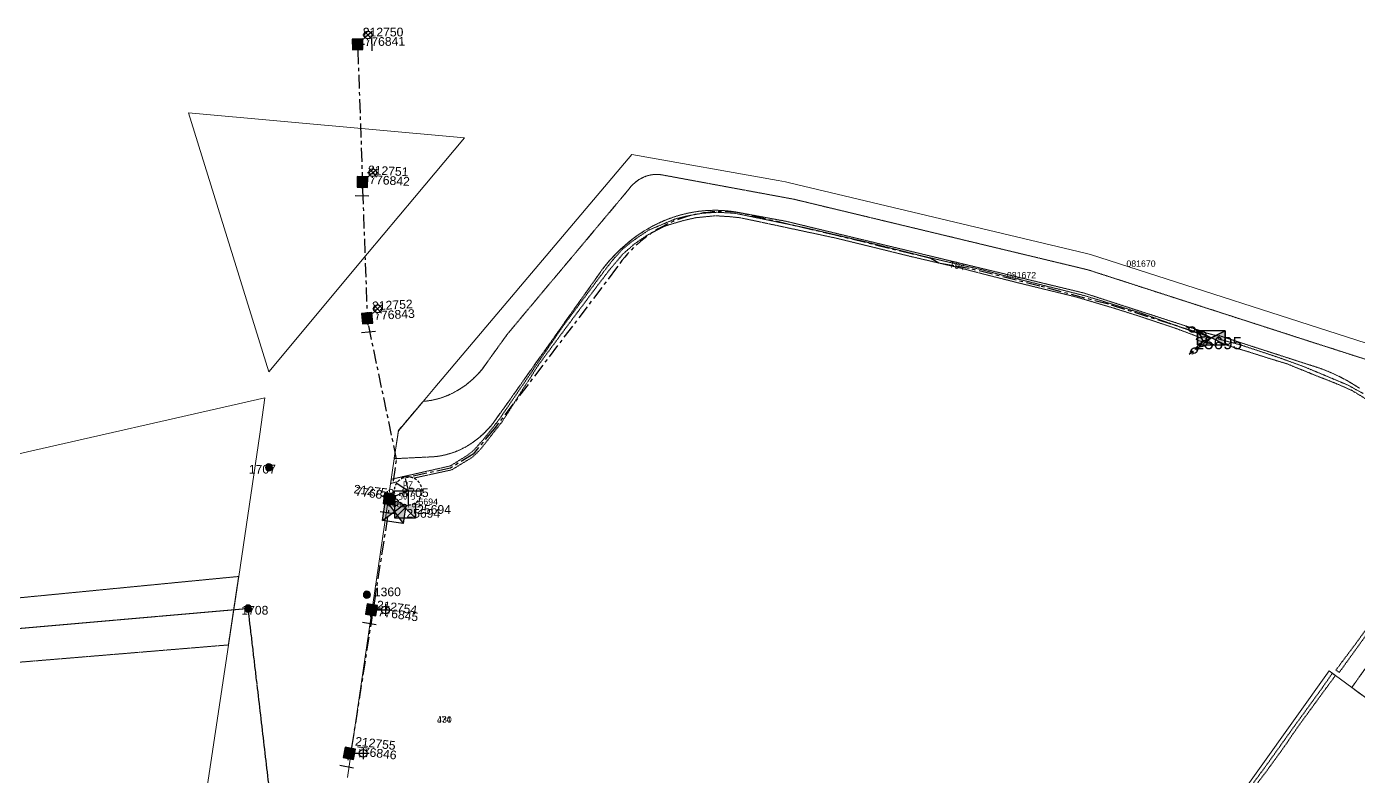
# Model space of a CAD drawing. Header units: metres. Extents: x 307635 to 308805, y 6256169 to 6257356.
# Drawn here: x 308104.5 to 308486.8, y 6257140.7 to 6257355.8 of the extents above; entities that cross this region are included whole.
import ezdxf
from ezdxf.enums import TextEntityAlignment as Align

# ---------------------------------------------------------------- set-up
doc = ezdxf.new("R2010")
doc.units = ezdxf.units.M
for name, pattern in [('Cable Exist OH', [1, 1, 0]), ('Cable Exist UG', [7, 4, -1, 1, -1]), ('Dash', [5, 3, -2]), ('DASHED', [19.05, 12.7, -6.35]), ('HIDDEN2', [0.1875, 0.125, -0.0625]), ('PHANTOMX2', [6.6, 3, -0.75, 0.2, -0.75, 0.2, -0.75, 0.2, -0.75])]:
    doc.linetypes.add(name, pattern=pattern)
doc.layers.get('0').update_dxf_attribs({"color": 6})
doc.layers.get('Defpoints').update_dxf_attribs({"color": 250})
for name, color, linetype, lineweight in [('Cadastre Easements_SP_EXT', 58, 'DASHED', 15), ('Cadastre Land Parcels_SP_EXT', 118, 'Continuous', 15), ('Cadastre Other Property_SP_EXT', 138, 'DASHED', 15), ('Mains_LV_EXT', 163, 'Continuous', 25), ('Mains_SL_EXT', 131, 'Continuous', 25), ('Mains_TR_EXT', 211, 'Continuous', 25), ('Services_SP_EXT', 42, 'PHANTOMX2', 20)]:
    doc.layers.add(name, color=color, linetype=linetype, lineweight=lineweight)
for name, color, linetype in [('Equip_LV_EXT', 7, 'Continuous'), ('Equip_SL_EXT', 7, 'Continuous'), ('Equip_SP_SL_EXT', 7, 'Continuous'), ('Sub_SP_EXT', 7, 'Continuous'), ('SupportsOH_SP_TR_HV_LV_SL_EXT', 7, 'Continuous'), ('SupportsUG_SP_LV_SL_EXT', 7, 'Continuous')]:
    doc.layers.add(name, color=color, linetype=linetype)
doc.styles.add('COLUMN_LABEL', font='arial.ttf', dxfattribs={"height": 2})
doc.styles.add('iecARIAL', font='arial.ttf', dxfattribs={"height": 2})
doc.styles.add('IESYMBOL1', font='isocp.shx')
doc.styles.add('POLE_LABEL', font='arial.ttf', dxfattribs={"height": 2})
doc.styles.add('SL_LABEL', font='arial.ttf', dxfattribs={"height": 2})
doc.styles.add('SLCP_LABEL', font='arial.ttf', dxfattribs={"height": 2})
doc.styles.get("Standard").update_dxf_attribs({"font": 'arial.ttf'})

# ---------------------------------------------------------------- blocks, each defined once
blk = doc.blocks.new('SUB_PADMOUNT_EXT')
at = {"ltscale": 10}
h = blk.add_hatch(color=256, dxfattribs=at)
h.dxf.hatch_style = 1
h.paths.add_polyline_path([(4, -2), (0, 0), (4, 2)])
h.paths.add_polyline_path([(-4, -2), (-4, 2), (0, 0)])
blk.add_line((4, 2), (-4, -2))
blk.add_lwpolyline([(-4, -2), (4, -2), (4, 2), (-4, 2)], close=True)
at = {"ltscale": 10, "flags": 128}
for points in [[(-4, -2), (-4, 2), (0, 0)], [(4, -2), (0, 0), (4, 2)]]:
    blk.add_lwpolyline(points, close=True, dxfattribs=at)
at = {"flags": 8}
blk.add_attdef('ASSET_NUM', text='', height=2.5, dxfattribs=at).set_placement((0, 5), align=Align.MIDDLE_CENTER)
for tag, flags, p in [('STREET_CODE', 9, (1.5, 0)), ('OPERATING_VOLTAGE', 9, (1.5, -0.4)), ('ORIENTATION', 9, (1.5, -0.6)), ('OWNED_BY', 9, (1.5, -0.8)), ('OPERATED_BY', 9, (1.5, -1)), ('CONSTRUCTED_VOLTAGE', 9, (1.5, -1.4)), ('SECONDARY_VOLTAGE', 9, (1.5, -1.6)), ('STATE', 9, (1.5, -1.8)), ('SUBSTATION_TYPE', 9, (1.5, -2.2)), ('SUBURB', 9, (1.5, -2.8)), ('STREETNAME', 9, (1.5, -3)), ('Z', 1, (1.5, -3.6)), ('NO_PHASES', 9, (1.5, -0.2)), ('MAINTAINED_BY', 9, (1.5, -1.2)), ('PARENT', 9, (1.5, -2)), ('USAGE', 9, (1.5, -2.4)), ('LEGEND', 9, (1.5, -2.6)), ('LOCATION', 9, (1.5, -3.2)), ('NOTES', 9, (1.5, -3.4))]:
    blk.add_attdef(tag, text='', height=0.2, dxfattribs=dict(flags=flags)).set_placement(p, align=Align.MIDDLE_LEFT)
blk = doc.blocks.new('COLUMN_EXT')
blk.add_hatch(color=256).paths.add_polyline_path([(1.5, -1.5), (1.5, 1.5), (-1.5, 1.5), (-1.5, -1.5)])
blk.add_lwpolyline([(1.5, 1.5), (-1.5, 1.5), (-1.5, -1.5), (1.5, -1.5)], close=True)
at = {"layer": 'Defpoints', "flags": 128}
for points in [[(0, 0), (0, -2)], [(2, -4), (-2, -4)]]:
    blk.add_lwpolyline(points, dxfattribs=at)
at = {"flags": 9}
for tag, style, p in [('STRUCTURE_PLANT_NUMBER', 'POLE_LABEL', (-1.81, -0.03)), ('STREET_CODE', 'COLUMN_LABEL', (-1.81, 0.2))]:
    blk.add_attdef(tag, text='', height=0.2, rotation=180, dxfattribs=dict(at, style=style)).set_placement(p, align=Align.MIDDLE_LEFT)
for tag, p in [('COLUMN_TYPE', (-1.81, 0.4)), ('STREETNAME', (-1.81, 1.6)), ('OWNED_BY', (-1.81, 0.6)), ('LOCATION', (-1.81, 1.4)), ('SUBURB', (-1.81, 1.8)), ('LEGEND', (-1.81, 1.2)), ('USAGE', (-1.81, 1)), ('NOTES', (-1.81, 2)), ('STATE', (-1.81, 0.8))]:
    blk.add_attdef(tag, text='', height=0.2, rotation=180, dxfattribs=at).set_placement(p, align=Align.MIDDLE_LEFT)
at = {"flags": 1}
blk.add_attdef('Z', (-1.81, 2.35), '', height=0.2, rotation=180, dxfattribs=at)
at = {"style": 'COLUMN_LABEL', "width": 0.9, "flags": 8}
blk.add_attdef('ASSET_NUM', text='', height=2, rotation=270, dxfattribs=at).set_placement((2, -4), align=Align.MIDDLE_LEFT)
blk = doc.blocks.new('SL_LANTERN_EXT')
at = {"flags": 9}
for tag, p in [('LRATECODE', (-7.4, 0)), ('LOUTREACHVOCAB', (-7.2, 0)), ('LOUTREACH', (-7, 0)), ('LANTNUMBER', (-6.6, 0)), ('LNEW', (-6.4, 0)), ('LMASTVOCAB', (-6.2, 0)), ('LMAST', (-6, 0)), ('LLAMPVOCAB', (-5.8, 0)), ('LLAMP', (-5.6, 0)), ('LEXIST', (-5.4, 0)), ('LCHARGE3PERCENT', (-5.2, 0)), ('LCHARGE3', (-5, 0)), ('LCHARGE2PERCENT', (-4.8, 0)), ('LCHARGE2', (-4.6, 0)), ('LCHARGE1PERCENT', (-4.4, 0)), ('LCHARGE1', (-4.2, 0)), ('LCATEGORY', (-4, 0)), ('LBRACKETVOCAB', (-3.8, 0)), ('LBRACKET', (-3.6, 0)), ('LKINGHEIGHT', (-3.4, 0)), ('CREPLACE', (-3.2, 0)), ('CREMOVE', (-3, 0)), ('CNUMBER', (-2.8, 0)), ('CNEW', (-2.6, 0)), ('CEXIST', (-2.4, 0)), ('USAGE', (-2.2, 0)), ('STATE', (-2, 0)), ('OWNED_BY', (-1.8, 0)), ('ORIENTATION', (-1.6, 0)), ('OPERATING_VOLTAGE', (-1.4, 0)), ('NO_PHASES', (-1.2, 0)), ('LANTERN_TYPE', (-1, 0)), ('LANTERN_PURPOSE', (-0.8, 0)), ('CONTROL_TYPE', (-0.6, 0)), ('CONSTRUCTED_VOLTAGE', (-0.4, 0))]:
    blk.add_attdef(tag, text='', height=0.001, rotation=270, dxfattribs=at).set_placement(p, align=Align.MIDDLE_LEFT)
at = {"style": 'SL_LABEL', "flags": 9}
blk.add_attdef('STREET_CODE', text='', height=0.001, rotation=270, dxfattribs=at).set_placement((0, 0), align=Align.MIDDLE_LEFT)
at = {"flags": 1}
blk.add_attdef('Z', (0, 0), '', height=0.001, rotation=270, dxfattribs=at)
at = {"flags": 9}
for tag, p in [('LREMOVE', (0, -7.6)), ('LREPLACE', (0, -7.8)), ('LTYPE', (0, -8)), ('LTYPEVOCAB', (0, -8.2)), ('LEGEND', (0, -8.4)), ('SUBURB', (0, -8.6)), ('STREETNAME', (0, -8.8)), ('LOCATION', (0, -9)), ('NOTES', (0, -9.2)), ('MAINTAINED_BY', (0, -9.86))]:
    blk.add_attdef(tag, text='', height=0.001, dxfattribs=at).set_placement(p, align=Align.MIDDLE_LEFT)
blk.add_attdef('OPERATED_BY', (0, -9.61), '', height=0.001, dxfattribs=at)
blk.add_wipeout([(5.69, 0), (5.06, -1.06), (4, -1.69), (2.94, -1.06), (2.31, 0), (2.94, 1.06), (4, 1.69), (5.06, 1.06)])
for p, q in [((0, 0), (4, 0)), ((2.94, 1.06), (3.2, 0.8)), ((4, 1.69), (4, 0)), ((5.06, 1.06), (4.8, 0.8)), ((2.94, -1.06), (3.2, -0.8)), ((4, 0), (5.69, 0)), ((4, 0), (4, -1.69)), ((5.06, -1.06), (4.8, -0.8))]:
    blk.add_line(p, q)
blk.add_circle((4, 0), 1.12)
at = {"width": 0.9}
blk.add_attdef('LNUMBER', text='', height=1, dxfattribs=at).set_placement((7, -1), align=Align.MIDDLE_LEFT)
blk = doc.blocks.new('CCP_EXT')
blk.add_wipeout([(0, 0.57), (0.57, 0), (0, -0.57), (-0.57, 0)])
blk.add_lwpolyline([(-0.57, 0), (0, 0.57), (0.57, 0), (0, -0.57), (-0.57, 0)])
at = {"flags": 1}
blk.add_attdef('Z', (0, 0), '', height=0.2, dxfattribs=at)
at = {"flags": 9}
for tag, p in [('CCP_TYPE', (0, 0)), ('CONSTRUCTED_VOLTAGE', (0, -0.2)), ('OPERATING_VOLTAGE', (0, -0.6)), ('ORIENTATION', (0, -0.8)), ('OWNED_BY', (0, -1)), ('STATE', (0, -1.8)), ('NO_PHASES', (0, -0.4)), ('USAGE', (0, -1.2)), ('LEGEND', (0, -1.4)), ('LIFE_SUPPORT', (0, -1.6)), ('NOTES', (0, -2))]:
    blk.add_attdef(tag, text='', height=0.2, dxfattribs=at).set_placement(p, align=Align.MIDDLE_LEFT)
blk = doc.blocks.new('POLE_EXT')
blk.add_hatch(color=256).paths.add_polyline_path([(-1, 0, 1), (1, 0, 1)])
blk.add_lwpolyline([(-1, 0, 1), (1, 0, 1)], format="xyb", close=True)
at = {"flags": 8}
blk.add_attdef('pNumber', text='', height=2, dxfattribs=at).set_placement((2.5, 2.5), align=Align.MIDDLE_CENTER)
at = {"style": 'POLE_LABEL', "flags": 9}
for tag, p in [('STRUCTURE_PLANT_NUMBER', (1.35, 0.03)), ('STREET_CODE', (1.35, -0.2))]:
    blk.add_attdef(tag, text='', height=0.2, dxfattribs=at).set_placement(p, align=Align.MIDDLE_LEFT)
at = {"flags": 9}
for tag, p in [('OWNED_BY', (1.35, -0.4)), ('SPECIAL_USE', (1.35, -0.8)), ('STATE', (1.35, -1)), ('cLV', (1.35, -1.4)), ('hDepth', (1.35, -1.6)), ('hDia', (1.35, -1.8)), ('cHV', (1.35, -2)), ('cLinedev', (1.35, -3.4)), ('pExisting', (1.35, -3.8)), ('PARENT', (1.35, -0.6)), ('USAGE', (1.35, -1.2)), ('LBRACKET', (1.35, -2.2)), ('LExisting', (1.35, -2.4)), ('LANTNUMBER', (1.35, -2.6)), ('LOther', (1.35, -2.8)), ('LRemove', (1.35, -3)), ('LEGEND', (1.35, -3.2)), ('LOCATION', (1.35, -3.6)), ('pFooting', (1.35, -4.4)), ('pNew', (1.35, -4.6)), ('pRelocate', (1.35, -5)), ('pRemove', (1.35, -5.2)), ('pReplace', (1.35, -5.4)), ('pStay', (1.35, -5.6)), ('pType', (1.35, -5.8)), ('cspan', (1.35, -6)), ('STREETNAME', (1.35, -6.2)), ('SUBURB', (1.35, -6.4)), ('OPERATED_BY', (1.36, -7.01)), ('PFNUMBER', (1.35, -4)), ('NEWPFNUMBER', (1.35, -4.2)), ('NOTES', (1.35, -6.6)), ('MAINTAINED_BY', (1.36, -6.81))]:
    blk.add_attdef(tag, text='', height=0.2, dxfattribs=at).set_placement(p, align=Align.MIDDLE_LEFT)
at = {"flags": 1}
blk.add_attdef('Z', (1.35, -7.33), '', height=0.2, dxfattribs=at)
blk = doc.blocks.new('LV_STJ_EXT')
h = blk.add_hatch(color=256)
edge = h.paths.add_edge_path()
edge.add_ellipse((-0.59, 0.13), major_axis=(0.226, 0.226), ratio=1, start_angle=45, end_angle=135)
edge.add_line((-0.91, 0.13), (-0.91, -0.13))
edge.add_ellipse((-0.59, -0.13), major_axis=(0.226, 0.226), ratio=1, start_angle=135, end_angle=225)
edge.add_line((-0.59, -0.45), (0.59, -0.45))
edge.add_ellipse((0.59, -0.13), major_axis=(-0.226, 0.226), ratio=1, start_angle=135, end_angle=225)
edge.add_line((0.91, -0.13), (0.91, 0.13))
edge.add_ellipse((0.59, 0.13), major_axis=(-0.226, 0.226), ratio=1, start_angle=225, end_angle=315)
edge.add_line((0.59, 0.45), (-0.59, 0.45))
blk.add_lwpolyline([(-0.91, 0.13), (-0.91, -0.13, 0.414214), (-0.59, -0.45), (0.59, -0.45, 0.414214), (0.91, -0.13), (0.91, 0.13, 0.414214), (0.59, 0.45), (-0.59, 0.45, 0.414214)], format="xyb", close=True)
at = {"flags": 1}
blk.add_attdef('Z', (0, 0), '', height=0.2, dxfattribs=at)
at = {"flags": 9}
for tag, p in [('ORIENTATION', (0, 0)), ('USAGE', (0, -0.2)), ('LEGEND', (0, -0.4)), ('NOTES', (0, -0.6))]:
    blk.add_attdef(tag, text='', height=0.2, dxfattribs=at).set_placement(p, align=Align.MIDDLE_LEFT)
blk = doc.blocks.new('LV_UG_DFUSE_CLOSED_EXT')
for points in [[(1, 0), (0, 0)], [(5.04, 0.73), (2.16, -0.72)], [(5.05, -0.71), (2.16, 0.72)], [(6.2, 0.01), (7.2, 0.01)]]:
    blk.add_lwpolyline(points)
for centre in [(1.8, 0), (5.4, 0.01)]:
    blk.add_circle(centre, 0.8)
at = {"flags": 9}
for tag, p in [('ACTUAL_STATUS', (0, 0)), ('CONSTRUCTED_VOLTAGE', (0, -0.2)), ('OPERATING_VOLTAGE', (0, -0.6)), ('ORIENTATION', (0, -0.8)), ('STATE', (0, -1)), ('SWITCH_TYPE', (0, -1.2)), ('NO_PHASES', (0, -0.4)), ('USAGE', (0, -1.4)), ('NOTES', (0, -1.6))]:
    blk.add_attdef(tag, text='', height=0.2, dxfattribs=at).set_placement(p, align=Align.MIDDLE_LEFT)
at = {"flags": 1}
blk.add_attdef('Z', (0, 0), '', height=0.2, dxfattribs=at)
blk = doc.blocks.new('SWITCHING_STATION_EXT')
blk.add_hatch(color=256).paths.add_polyline_path([(-3, 3), (-3, -3), (0, 0)])
h = blk.add_hatch(color=256)
h.paths.add_polyline_path([(0, 0), (3, -3), (3, 3)])
h.paths.add_polyline_path([(3.59, -1.15), (4.63, -1.15), (4.63, -0.85), (3.59, -0.85)], flags=9)
h.paths.add_polyline_path([(3.59, -0.95), (4.83, -0.95), (4.83, -0.65), (3.59, -0.65)], flags=9)
h.paths.add_polyline_path([(3.59, -0.75), (4.63, -0.75), (4.63, -0.45), (3.59, -0.45)], flags=9)
h.paths.add_polyline_path([(3.59, -0.55), (4.83, -0.55), (4.83, -0.25), (3.59, -0.25)], flags=9)
h.paths.add_polyline_path([(3.59, -0.35), (5.69, -0.35), (5.69, -0.05), (3.59, -0.05)], flags=9)
for p, q in [((-3, 3), (3, -3)), ((-3, -3), (3, 3)), ((-2.4, 2.33), (-2.4, 2.33, 0)), ((2.33, 2.33), (2.33, 2.33, 0))]:
    blk.add_line(p, q)
blk.add_lwpolyline([(-3, 3), (3, 3), (3, -3), (-3, -3)], close=True)
for tag, height, flags, p in [('STREET_CODE', 0.2, 9, (1.5, 0)), ('ASSET_NUM', 2.5, 9, (2, 2)), ('CONSTRUCTED_VOLTAGE', 0.2, 9, (1.5, -0.2)), ('OPERATING_VOLTAGE', 0.2, 9, (1.5, -0.6)), ('OPERATED_BY', 0.2, 9, (1.5, -0.8)), ('ORIENTATION', 0.2, 9, (1.5, -1.2)), ('OWNED_BY', 0.2, 9, (1.5, -1.4)), ('STATE', 0.2, 9, (1.5, -1.6)), ('SITE_TYPE', 0.2, 9, (1.5, -2.6)), ('STREETNAME', 0.2, 9, (1.5, -2.8)), ('SUBURB', 0.2, 9, (1.5, -3)), ('Z', 0.2, 1, (1.5, -3.4)), ('NO_PHASES', 0.2, 9, (1.5, -0.4)), ('MAINTAINED_BY', 0.2, 9, (1.5, -1)), ('PARENT', 0.2, 9, (1.5, -1.8)), ('USAGE', 0.2, 9, (1.5, -2)), ('LEGEND', 0.2, 9, (1.5, -2.2)), ('LOCATION', 0.2, 9, (1.5, -2.4)), ('NOTES', 0.2, 9, (1.5, -3.2))]:
    blk.add_attdef(tag, text='', height=height, dxfattribs=dict(flags=flags)).set_placement(p, align=Align.MIDDLE_LEFT)
blk = doc.blocks.new('SLCP_ZELL_EXT')
at = {"flags": 8}
blk.add_attdef('ASSET_NUM', text='', height=2, dxfattribs=at).set_placement((0, 6), align=Align.MIDDLE_CENTER)
for tag, flags, p in [('AMP_RATING', 9, (0.25, -3.3)), ('CONSTRUCTED_VOLTAGE', 9, (0.25, -0.5)), ('CONTROL_TYPE', 9, (0.25, -0.7)), ('OPERATING_VOLTAGE', 9, (0.25, -1.1)), ('ORIENTATION', 9, (0.25, -1.3)), ('OWNED_BY', 9, (0.25, -1.5)), ('OPERATED_BY', 9, (0.25, -1.7)), ('STATE', 9, (0.25, -2.7)), ('STREETNAME', 9, (0.25, -2.9)), ('SUBURB', 9, (0.25, -3.1)), ('Z', 1, (0.25, -3.5)), ('NO_PHASES', 9, (0.25, -0.9)), ('MAINTAINED_BY', 9, (0.25, -1.9)), ('USAGE', 9, (0.25, -2.1)), ('LOCATION', 9, (0.25, -2.3)), ('NOTES', 9, (0.25, -2.5))]:
    blk.add_attdef(tag, text='', height=0.2, dxfattribs=dict(flags=flags)).set_placement(p, align=Align.MIDDLE_LEFT)
blk.add_wipeout([(-0.05, 4), (-0.15, 4), (-0.25, 3.99), (-0.34, 3.99), (-0.44, 3.98), (-0.54, 3.96), (-0.64, 3.95), (-0.73, 3.93), (-0.83, 3.91), (-0.92, 3.89), (-1.02, 3.87), (-1.11, 3.84), (-1.21, 3.81), (-1.3, 3.78), (-1.39, 3.75), (-1.49, 3.71), (-1.58, 3.68), (-1.67, 3.64), (-1.75, 3.59), (-1.84, 3.55), (-1.93, 3.5), (-2.01, 3.46), (-2.1, 3.41), (-2.18, 3.35), (-2.26, 3.3), (-2.34, 3.24), (-2.42, 3.18), (-2.5, 3.12), (-2.58, 3.06), (-2.65, 3), (-2.72, 2.93), (-2.79, 2.86), (-2.86, 2.79), (-2.93, 2.72), (-3, 2.65), (-3.06, 2.58), (-3.12, 2.5), (-3.18, 2.42), (-3.24, 2.34), (-3.3, 2.26), (-3.35, 2.18), (-3.41, 2.1), (-3.46, 2.01), (-3.5, 1.93), (-3.55, 1.84), (-3.59, 1.75), (-3.64, 1.67), (-3.68, 1.58), (-3.71, 1.49), (-3.75, 1.39), (-3.78, 1.3), (-3.81, 1.21), (-3.84, 1.11), (-3.87, 1.02), (-3.89, 0.92), (-3.91, 0.83), (-3.93, 0.73), (-3.95, 0.64), (-3.96, 0.54), (-3.98, 0.44), (-3.99, 0.34), (-3.99, 0.25), (-4, 0.15), (-4, 0.05), (-4, -0.05), (-4, -0.15), (-3.99, -0.25), (-3.99, -0.34), (-3.98, -0.44), (-3.96, -0.54), (-3.95, -0.64), (-3.93, -0.73), (-3.91, -0.83), (-3.89, -0.92), (-3.87, -1.02), (-3.84, -1.11), (-3.81, -1.21), (-3.78, -1.3), (-3.75, -1.39), (-3.71, -1.49), (-3.68, -1.58), (-3.64, -1.67), (-3.59, -1.75), (-3.55, -1.84), (-3.5, -1.93), (-3.46, -2.01), (-3.41, -2.1), (-3.35, -2.18), (-3.3, -2.26), (-3.24, -2.34), (-3.18, -2.42), (-3.12, -2.5), (-3.06, -2.58), (-3, -2.65), (-2.93, -2.72), (-2.86, -2.79), (-2.79, -2.86), (-2.72, -2.93), (-2.65, -3), (-2.58, -3.06), (-2.5, -3.12), (-2.42, -3.18), (-2.34, -3.24), (-2.26, -3.3), (-2.18, -3.35), (-2.1, -3.41), (-2.01, -3.46), (-1.93, -3.5), (-1.84, -3.55), (-1.75, -3.59), (-1.67, -3.64), (-1.58, -3.68), (-1.49, -3.71), (-1.39, -3.75), (-1.3, -3.78), (-1.21, -3.81), (-1.11, -3.84), (-1.02, -3.87), (-0.92, -3.89), (-0.83, -3.91), (-0.73, -3.93), (-0.64, -3.95), (-0.54, -3.96), (-0.44, -3.98), (-0.34, -3.99), (-0.25, -3.99), (-0.15, -4), (-0.05, -4), (0.05, -4), (0.15, -4), (0.25, -3.99), (0.34, -3.99), (0.44, -3.98), (0.54, -3.96), (0.64, -3.95), (0.73, -3.93), (0.83, -3.91), (0.92, -3.89), (1.02, -3.87), (1.11, -3.84), (1.21, -3.81), (1.3, -3.78), (1.39, -3.75), (1.49, -3.71), (1.58, -3.68), (1.67, -3.64), (1.75, -3.59), (1.84, -3.55), (1.93, -3.5), (2.01, -3.46), (2.1, -3.41), (2.18, -3.35), (2.26, -3.3), (2.34, -3.24), (2.42, -3.18), (2.5, -3.12), (2.58, -3.06), (2.65, -3), (2.72, -2.93), (2.79, -2.86), (2.86, -2.79), (2.93, -2.72), (3, -2.65), (3.06, -2.58), (3.12, -2.5), (3.18, -2.42), (3.24, -2.34), (3.3, -2.26), (3.35, -2.18), (3.41, -2.1), (3.46, -2.01), (3.5, -1.93), (3.55, -1.84), (3.59, -1.75), (3.64, -1.67), (3.68, -1.58), (3.71, -1.49), (3.75, -1.39), (3.78, -1.3), (3.81, -1.21), (3.84, -1.11), (3.87, -1.02), (3.89, -0.92), (3.91, -0.83), (3.93, -0.73), (3.95, -0.64), (3.96, -0.54), (3.98, -0.44), (3.99, -0.34), (3.99, -0.25), (4, -0.15), (4, -0.05), (4, 0.05), (4, 0.15), (3.99, 0.25), (3.99, 0.34), (3.98, 0.44), (3.96, 0.54), (3.95, 0.64), (3.93, 0.73), (3.91, 0.83), (3.89, 0.92), (3.87, 1.02), (3.84, 1.11), (3.81, 1.21), (3.78, 1.3), (3.75, 1.39), (3.71, 1.49), (3.68, 1.58), (3.64, 1.67), (3.59, 1.75), (3.55, 1.84), (3.5, 1.93), (3.46, 2.01), (3.41, 2.1), (3.35, 2.18), (3.3, 2.26), (3.24, 2.34), (3.18, 2.42), (3.12, 2.5), (3.06, 2.58), (3, 2.65), (2.93, 2.72), (2.86, 2.79), (2.79, 2.86), (2.72, 2.93), (2.65, 3), (2.58, 3.06), (2.5, 3.12), (2.42, 3.18), (2.34, 3.24), (2.26, 3.3), (2.18, 3.35), (2.1, 3.41), (2.01, 3.46), (1.93, 3.5), (1.84, 3.55), (1.75, 3.59), (1.67, 3.64), (1.58, 3.68), (1.49, 3.71), (1.39, 3.75), (1.3, 3.78), (1.21, 3.81), (1.11, 3.84), (1.02, 3.87), (0.92, 3.89), (0.83, 3.91), (0.73, 3.93), (0.64, 3.95), (0.54, 3.96), (0.44, 3.98), (0.34, 3.99), (0.25, 3.99), (0.15, 4), (0.05, 4)])
for p, q in [((-4, 0), (4, 0)), ((0, 0), (0, -4))]:
    blk.add_line(p, q)
at = {"linetype": 'Dash', "ltscale": 0.25, "flags": 128}
blk.add_lwpolyline([(-0.05, 4), (-0.15, 4), (-0.25, 3.99), (-0.34, 3.99), (-0.44, 3.98), (-0.54, 3.96), (-0.64, 3.95), (-0.73, 3.93), (-0.83, 3.91), (-0.92, 3.89), (-1.02, 3.87), (-1.11, 3.84), (-1.21, 3.81), (-1.3, 3.78), (-1.39, 3.75), (-1.49, 3.71), (-1.58, 3.68), (-1.67, 3.64), (-1.75, 3.59), (-1.84, 3.55), (-1.93, 3.5), (-2.01, 3.46), (-2.1, 3.41), (-2.18, 3.35), (-2.26, 3.3), (-2.34, 3.24), (-2.42, 3.18), (-2.5, 3.12), (-2.58, 3.06), (-2.65, 3), (-2.72, 2.93), (-2.79, 2.86), (-2.86, 2.79), (-2.93, 2.72), (-3, 2.65), (-3.06, 2.58), (-3.12, 2.5), (-3.18, 2.42), (-3.24, 2.34), (-3.3, 2.26), (-3.35, 2.18), (-3.41, 2.1), (-3.46, 2.01), (-3.5, 1.93), (-3.55, 1.84), (-3.59, 1.75), (-3.64, 1.67), (-3.68, 1.58), (-3.71, 1.49), (-3.75, 1.39), (-3.78, 1.3), (-3.81, 1.21), (-3.84, 1.11), (-3.87, 1.02), (-3.89, 0.92), (-3.91, 0.83), (-3.93, 0.73), (-3.95, 0.64), (-3.96, 0.54), (-3.98, 0.44), (-3.99, 0.34), (-3.99, 0.25), (-4, 0.15), (-4, 0.05), (-4, -0.05), (-4, -0.15), (-3.99, -0.25), (-3.99, -0.34), (-3.98, -0.44), (-3.96, -0.54), (-3.95, -0.64), (-3.93, -0.73), (-3.91, -0.83), (-3.89, -0.92), (-3.87, -1.02), (-3.84, -1.11), (-3.81, -1.21), (-3.78, -1.3), (-3.75, -1.39), (-3.71, -1.49), (-3.68, -1.58), (-3.64, -1.67), (-3.59, -1.75), (-3.55, -1.84), (-3.5, -1.93), (-3.46, -2.01), (-3.41, -2.1), (-3.35, -2.18), (-3.3, -2.26), (-3.24, -2.34), (-3.18, -2.42), (-3.12, -2.5), (-3.06, -2.58), (-3, -2.65), (-2.93, -2.72), (-2.86, -2.79), (-2.79, -2.86), (-2.72, -2.93), (-2.65, -3), (-2.58, -3.06), (-2.5, -3.12), (-2.42, -3.18), (-2.34, -3.24), (-2.26, -3.3), (-2.18, -3.35), (-2.1, -3.41), (-2.01, -3.46), (-1.93, -3.5), (-1.84, -3.55), (-1.75, -3.59), (-1.67, -3.64), (-1.58, -3.68), (-1.49, -3.71), (-1.39, -3.75), (-1.3, -3.78), (-1.21, -3.81), (-1.11, -3.84), (-1.02, -3.87), (-0.92, -3.89), (-0.83, -3.91), (-0.73, -3.93), (-0.64, -3.95), (-0.54, -3.96), (-0.44, -3.98), (-0.34, -3.99), (-0.25, -3.99), (-0.15, -4), (-0.05, -4), (0.05, -4), (0.15, -4), (0.25, -3.99), (0.34, -3.99), (0.44, -3.98), (0.54, -3.96), (0.64, -3.95), (0.73, -3.93), (0.83, -3.91), (0.92, -3.89), (1.02, -3.87), (1.11, -3.84), (1.21, -3.81), (1.3, -3.78), (1.39, -3.75), (1.49, -3.71), (1.58, -3.68), (1.67, -3.64), (1.75, -3.59), (1.84, -3.55), (1.93, -3.5), (2.01, -3.46), (2.1, -3.41), (2.18, -3.35), (2.26, -3.3), (2.34, -3.24), (2.42, -3.18), (2.5, -3.12), (2.58, -3.06), (2.65, -3), (2.72, -2.93), (2.79, -2.86), (2.86, -2.79), (2.93, -2.72), (3, -2.65), (3.06, -2.58), (3.12, -2.5), (3.18, -2.42), (3.24, -2.34), (3.3, -2.26), (3.35, -2.18), (3.41, -2.1), (3.46, -2.01), (3.5, -1.93), (3.55, -1.84), (3.59, -1.75), (3.64, -1.67), (3.68, -1.58), (3.71, -1.49), (3.75, -1.39), (3.78, -1.3), (3.81, -1.21), (3.84, -1.11), (3.87, -1.02), (3.89, -0.92), (3.91, -0.83), (3.93, -0.73), (3.95, -0.64), (3.96, -0.54), (3.98, -0.44), (3.99, -0.34), (3.99, -0.25), (4, -0.15), (4, -0.05), (4, 0.05), (4, 0.15), (3.99, 0.25), (3.99, 0.34), (3.98, 0.44), (3.96, 0.54), (3.95, 0.64), (3.93, 0.73), (3.91, 0.83), (3.89, 0.92), (3.87, 1.02), (3.84, 1.11), (3.81, 1.21), (3.78, 1.3), (3.75, 1.39), (3.71, 1.49), (3.68, 1.58), (3.64, 1.67), (3.59, 1.75), (3.55, 1.84), (3.5, 1.93), (3.46, 2.01), (3.41, 2.1), (3.35, 2.18), (3.3, 2.26), (3.24, 2.34), (3.18, 2.42), (3.12, 2.5), (3.06, 2.58), (3, 2.65), (2.93, 2.72), (2.86, 2.79), (2.79, 2.86), (2.72, 2.93), (2.65, 3), (2.58, 3.06), (2.5, 3.12), (2.42, 3.18), (2.34, 3.24), (2.26, 3.3), (2.18, 3.35), (2.1, 3.41), (2.01, 3.46), (1.93, 3.5), (1.84, 3.55), (1.75, 3.59), (1.67, 3.64), (1.58, 3.68), (1.49, 3.71), (1.39, 3.75), (1.3, 3.78), (1.21, 3.81), (1.11, 3.84), (1.02, 3.87), (0.92, 3.89), (0.83, 3.91), (0.73, 3.93), (0.64, 3.95), (0.54, 3.96), (0.44, 3.98), (0.34, 3.99), (0.25, 3.99), (0.15, 4), (0.05, 4)], close=True, dxfattribs=at)
at = {"style": 'IESYMBOL1'}
for s, p in [('PZ', (0, 1.75)), ('50', (-1.5, -1.5)), ('3', (1.5, -1.5))]:
    blk.add_text(s, height=2, dxfattribs=at).set_placement(p, align=Align.MIDDLE_CENTER)

msp = doc.modelspace()

# ---------------------------------------------------------------- linework, layer by layer
at = {"layer": 'Cadastre Easements_SP_EXT', "linetype": 'Dash'}
msp.add_lwpolyline([(308517.56, 6257212.28), (308484.93, 6257166.17), (308491.62, 6257161.25)], dxfattribs=at)
at = {"layer": 'Cadastre Land Parcels_SP_EXT', "linetype": 'Continuous'}
for points in [[(308230.17, 6257323.91), (308150.98, 6257331.03), (308174.01, 6257256.7), (308202.37, 6257290.64), (308215.84, 6257306.75), (308230.17, 6257323.91)], [(308165.39, 6257198.03), (308171.44, 6257238.89), (308172.9, 6257249.25), (308097.22, 6257232.05), (308008.25, 6257188.91), (308008.34, 6257182.75), (308021.25, 6257184), (308165.39, 6257198.03)], [(308117.13, 6256875.81), (308130.46, 6256965.6), (308140.29, 6257030.99), (308165.39, 6257198.03), (308021.25, 6257184), (307945.08, 6257146.85), (307773.55, 6257047.23), (307782.47, 6257022.5), (307811.93, 6256940.81), (307837.45, 6256870.02), (307885.03, 6256738.09), (307893.26, 6256715.26), (308022.91, 6256696.22), (308040.26, 6256815.69), (308106.78, 6256806.05), (308117.13, 6256875.81)]]:
    msp.add_lwpolyline(points, close=True, dxfattribs=at)
for points in [[(308494.44, 6257263.24), (308409.93, 6257290.44), (308408.34, 6257290.82), (308323.54, 6257310.98), (308322.37, 6257311.26), (308320.23, 6257311.64), (308278.28, 6257319.1), (308221.72, 6257252.26), (308218.33, 6257248.26), (308211.22, 6257239.85), (308210.04, 6257231.81), (308196.66, 6257140.37)], [(308417.98, 6257086.19), (308478.39, 6257170.97), (308484.93, 6257166.17), (308491.62, 6257161.25)], [(308491.62, 6257161.25), (308484.93, 6257166.17), (308478.39, 6257170.97), (308417.98, 6257086.19)]]:
    msp.add_lwpolyline(points, dxfattribs=at)
at = {"layer": 'Cadastre Other Property_SP_EXT', "linetype": 'HIDDEN2'}
for points in [[(308517.56, 6257212.28), (308484.93, 6257166.17), (308491.62, 6257161.25)], [(308492.61, 6257187.92), (308486.64, 6257179.52), (308480.38, 6257171.19), (308481.31, 6257170.46), (308490.23, 6257182.85)], [(308456.69, 6257137.23), (308460.26, 6257141.91), (308465.5, 6257149.11), (308469.19, 6257154.54), (308477.46, 6257165.85), (308479.59, 6257168.71), (308480.19, 6257169.57), (308480.19, 6257169.57), (308479.34, 6257170.24), (308475.88, 6257165.29), (308468.34, 6257154.94), (308460.39, 6257143.83), (308446.55, 6257125.05)]]:
    msp.add_lwpolyline(points, dxfattribs=at)
msp.add_lwpolyline([(308165.35, 6257198.02), (308042.13, 6257186.04), (308023.11, 6257166.87), (308162.41, 6257178.38), (308165.35, 6257198.02)], close=True, dxfattribs=at)
at = {"layer": 'Mains_TR_EXT', "linetype": 'Cable Exist OH'}
for points in [[(308063.6, 6257179.81), (308168.02, 6257188.83)], [(308168.02, 6257188.83), (308182.14, 6257068.55)]]:
    msp.add_lwpolyline(points, dxfattribs=at)

# ---------------------------------------------------------------- block references
at = {"layer": 'Equip_LV_EXT', "rotation": 155.2497167907308}
msp.add_blockref('LV_UG_DFUSE_CLOSED_EXT', (308443.89, 6257266.68), dxfattribs=at)
at = {"layer": 'Sub_SP_EXT'}
ref = msp.add_blockref('SUB_PADMOUNT_EXT', (308444.62, 6257266.47), dxfattribs=at)
ref.add_attrib('ASSET_NUM', '25695', dxfattribs={"layer": '0', "height": 3.5}).set_placement((308446.62, 6257266.72), align=Align.TOP_CENTER)
at = {"layer": 'SupportsOH_SP_TR_HV_LV_SL_EXT'}
ref = msp.add_blockref('POLE_EXT', (308174.05, 6257229.31), dxfattribs=at)
ref.add_attrib('ASSET_NUM', '1707', dxfattribs={"layer": '0', "height": 2.5, "rotation": 0.3255, "style": 'POLE_LABEL'}).set_placement((308176.05, 6257230.06), align=Align.TOP_RIGHT)
ref = msp.add_blockref('POLE_EXT', (308168.02, 6257188.83), dxfattribs=at)
ref.add_attrib('ASSET_NUM', '1708', dxfattribs={"layer": '0', "height": 2.5, "rotation": 0.0479, "style": 'POLE_LABEL'}).set_placement((308170.02, 6257189.58), align=Align.TOP_CENTER)
at = {"layer": 'SupportsUG_SP_LV_SL_EXT'}
ref = msp.add_blockref('COLUMN_EXT', (308199.51, 6257350.69), dxfattribs=dict(at, rotation=91.36465014085589))
ref.add_attrib('ASSET_NUM', '776841', dxfattribs={"layer": '0', "height": 2.5, "rotation": 0.7105, "style": 'COLUMN_LABEL'}).set_placement((308201.51, 6257351.44), align=Align.MIDDLE_LEFT)
ref = msp.add_blockref('COLUMN_EXT', (308200.88, 6257311.19), dxfattribs=dict(at, rotation=358.7118378659831))
ref.add_attrib('ASSET_NUM', '776842', dxfattribs={"layer": '0', "height": 2.5, "rotation": 356.9734, "style": 'COLUMN_LABEL'}).set_placement((308202.88, 6257311.94), align=Align.MIDDLE_LEFT)
ref = msp.add_blockref('COLUMN_EXT', (308202.29, 6257272.1), dxfattribs=dict(at, rotation=5.075145074319879))
ref.add_attrib('ASSET_NUM', '776843', dxfattribs={"layer": '0', "height": 2.5, "rotation": 3.1295, "style": 'COLUMN_LABEL'}).set_placement((308204.29, 6257272.85), align=Align.MIDDLE_LEFT)
ref = msp.add_blockref('COLUMN_EXT', (308208.5, 6257220.25), dxfattribs=dict(at, rotation=352.6413631465456))
ref.add_attrib('ASSET_NUM', '776844', dxfattribs={"layer": '0', "height": 2.5, "rotation": 352.7665, "style": 'COLUMN_LABEL'}).set_placement((308210.5, 6257221), align=Align.MIDDLE_RIGHT)
ref = msp.add_blockref('COLUMN_EXT', (308203.54, 6257188.42), dxfattribs=dict(at, rotation=350.3840085204639))
ref.add_attrib('ASSET_NUM', '776845', dxfattribs={"layer": '0', "height": 2.5, "rotation": 352.222, "style": 'COLUMN_LABEL'}).set_placement((308205.54, 6257189.17), align=Align.TOP_LEFT)
ref = msp.add_blockref('COLUMN_EXT', (308197.13, 6257147.3), dxfattribs=dict(at, rotation=348.8278882714297))
ref.add_attrib('ASSET_NUM', '776846', dxfattribs={"layer": '0', "height": 2.5, "rotation": 353.5412, "style": 'COLUMN_LABEL'}).set_placement((308199.13, 6257148.05), align=Align.MIDDLE_LEFT)

# ---------------------------------------------------------------- texts
at = {"layer": 'Cadastre Other Property_SP_EXT'}
for s, p in [('081670', (308420.22, 6257286.88)), ('081672', (308385.92, 6257283.58))]:
    msp.add_text(s, height=1.8, dxfattribs=at).set_placement(p)
at = {"layer": 'Mains_LV_EXT'}
msp.add_text('T94', height=1.8, rotation=347.484, dxfattribs=at).set_placement((308369.27, 6257286.76))
at = {"layer": 'Mains_TR_EXT'}
for s in ['J74', '430']:
    msp.add_text(s, height=1.8, dxfattribs=at).set_placement((308222.34, 6257156.08))

# ---------------------------------------------------------------- next in the draw order: block references
at = {"layer": 'Equip_SP_SL_EXT'}
ref = msp.add_blockref('SL_LANTERN_EXT', (308199.51, 6257350.69), dxfattribs=dict(at, rotation=42.18151461206249))
ref.add_attrib('ASSET_NUM', '212750', dxfattribs={"layer": '0', "height": 2.5, "rotation": 0.1293, "style": 'iecARIAL'}).set_placement((308201.01, 6257352.19), align=Align.BOTTOM_LEFT)
ref = msp.add_blockref('SL_LANTERN_EXT', (308200.88, 6257311.19), dxfattribs=dict(at, rotation=42.18151461206249))
ref.add_attrib('ASSET_NUM', '212751', dxfattribs={"layer": '0', "height": 2.5, "rotation": 356.9734, "style": 'iecARIAL'}).set_placement((308202.38, 6257312.69), align=Align.BOTTOM_LEFT)
ref = msp.add_blockref('SL_LANTERN_EXT', (308202.29, 6257272.1), dxfattribs=dict(at, rotation=42.18151461206249))
ref.add_attrib('ASSET_NUM', '212752', dxfattribs={"layer": '0', "height": 2.5, "rotation": 3.1295, "style": 'iecARIAL'}).set_placement((308203.79, 6257273.6), align=Align.BOTTOM_LEFT)
ref = msp.add_blockref('SL_LANTERN_EXT', (308208.5, 6257220.25), dxfattribs=at)
ref.add_attrib('ASSET_NUM', '212753', dxfattribs={"layer": '0', "height": 2.5, "rotation": 353.0811, "style": 'iecARIAL'}).set_placement((308210, 6257221.75), align=Align.MIDDLE_RIGHT)
ref = msp.add_blockref('SL_LANTERN_EXT', (308203.54, 6257188.42), dxfattribs=at)
ref.add_attrib('ASSET_NUM', '212754', dxfattribs={"layer": '0', "height": 2.5, "rotation": 352.222, "style": 'iecARIAL'}).set_placement((308205.04, 6257189.92), align=Align.MIDDLE_LEFT)
ref = msp.add_blockref('SL_LANTERN_EXT', (308197.13, 6257147.3), dxfattribs=at)
ref.add_attrib('ASSET_NUM', '212755', dxfattribs={"layer": '0', "height": 2.5, "rotation": 353.5412, "style": 'iecARIAL'}).set_placement((308198.63, 6257148.8), align=Align.BOTTOM_LEFT)
at = {"layer": 'Services_SP_EXT', "rotation": 36.34426290703016}
msp.add_blockref('CCP_EXT', (308438.93, 6257262.28), dxfattribs=at)

# ---------------------------------------------------------------- next in the draw order: linework, layer by layer
at = {"layer": 'Cadastre Easements_SP_EXT', "linetype": 'Dash'}
msp.add_lwpolyline([(308493.91, 6257258.71), (308474.02, 6257265.09), (308409.16, 6257286), (308324.86, 6257306.23), (308287.31, 6257313.16), (308286.6, 6257313.29), (308285.88, 6257313.35), (308285.15, 6257313.37), (308284.43, 6257313.32), (308283.71, 6257313.21), (308283, 6257313.05), (308282.3, 6257312.84), (308281.62, 6257312.57), (308280.95, 6257312.24), (308280.3, 6257311.87), (308279.67, 6257311.44), (308279.07, 6257310.96), (308278.5, 6257310.44), (308277.95, 6257309.87), (308277.44, 6257309.26), (308276.96, 6257308.61), (308242.66, 6257267.74), (308235.16, 6257257.34), (308234.3, 6257256.36), (308233.41, 6257255.43), (308232.49, 6257254.55), (308231.54, 6257253.72), (308230.55, 6257252.95), (308229.54, 6257252.22), (308228.5, 6257251.56), (308227.43, 6257250.95), (308226.35, 6257250.4), (308225.24, 6257249.9), (308224.12, 6257249.47), (308222.98, 6257249.1), (308221.83, 6257248.8), (308220.67, 6257248.55), (308219.5, 6257248.37), (308218.33, 6257248.26), (308211.22, 6257239.85), (308210.04, 6257231.81), (308210.04, 6257231.81), (308219.71, 6257232.29), (308221.04, 6257232.34), (308222.37, 6257232.47), (308223.69, 6257232.69), (308225, 6257232.98), (308226.3, 6257233.35), (308227.58, 6257233.8), (308228.83, 6257234.33), (308230.06, 6257234.94), (308231.27, 6257235.62), (308232.44, 6257236.37), (308233.58, 6257237.2), (308234.68, 6257238.09), (308235.74, 6257239.05), (308236.76, 6257240.07), (308237.74, 6257241.16), (308238.66, 6257242.3), (308269.91, 6257286.31), (308270.86, 6257287.49), (308271.83, 6257288.63), (308272.84, 6257289.74), (308273.87, 6257290.81), (308274.93, 6257291.84), (308276.02, 6257292.83), (308277.13, 6257293.78), (308278.27, 6257294.69), (308279.43, 6257295.55), (308280.61, 6257296.37), (308281.82, 6257297.15), (308283.04, 6257297.88), (308284.28, 6257298.56), (308285.54, 6257299.2), (308286.81, 6257299.8), (308288.1, 6257300.34), (308289.4, 6257300.84), (308290.72, 6257301.29), (308292.05, 6257301.68), (308293.38, 6257302.03), (308294.73, 6257302.33), (308296.08, 6257302.58), (308297.44, 6257302.78), (308298.8, 6257302.93), (308300.17, 6257303.03), (308301.54, 6257303.07), (308302.91, 6257303.07), (308304.28, 6257303.02), (308305.64, 6257302.91), (308307.01, 6257302.75), (308308.37, 6257302.55), (308309.72, 6257302.29), (308322.43, 6257299.94), (308407.95, 6257279.36), (308441.5, 6257268.52), (308441.44, 6257268.33), (308446.76, 6257266.92), (308446.81, 6257267.11), (308472.65, 6257258.76), (308474.03, 6257258.34), (308475.4, 6257257.89), (308476.75, 6257257.39), (308478.1, 6257256.85), (308479.44, 6257256.28), (308480.76, 6257255.66), (308482.07, 6257255.01), (308483.37, 6257254.32), (308484.65, 6257253.59), (308485.92, 6257252.82), (308487.17, 6257252.01)], dxfattribs=at)
at = {"layer": 'Cadastre Other Property_SP_EXT', "linetype": 'HIDDEN2'}
for points in [[(308493.91, 6257258.71), (308474.02, 6257265.09), (308409.16, 6257286), (308324.86, 6257306.23), (308287.31, 6257313.16), (308286.6, 6257313.29), (308285.88, 6257313.35), (308285.15, 6257313.37), (308284.43, 6257313.32), (308283.71, 6257313.22), (308283, 6257313.05), (308282.3, 6257312.84), (308281.62, 6257312.57), (308280.95, 6257312.24), (308280.3, 6257311.87), (308279.67, 6257311.44), (308279.07, 6257310.96), (308278.5, 6257310.44), (308277.95, 6257309.87), (308277.44, 6257309.26), (308276.96, 6257308.61), (308242.66, 6257267.74), (308235.16, 6257257.34), (308234.3, 6257256.36), (308233.41, 6257255.43), (308232.49, 6257254.55), (308231.54, 6257253.72), (308230.55, 6257252.95), (308229.54, 6257252.22), (308228.5, 6257251.56), (308227.43, 6257250.95), (308226.34, 6257250.4), (308225.24, 6257249.9), (308224.12, 6257249.47), (308222.98, 6257249.1), (308221.83, 6257248.8), (308220.67, 6257248.55), (308219.5, 6257248.37), (308218.33, 6257248.26), (308218.33, 6257248.26), (308216.85, 6257246.51), (308211.22, 6257239.85), (308210.04, 6257231.81), (308219.71, 6257232.29), (308221.04, 6257232.34), (308222.37, 6257232.47), (308223.69, 6257232.69), (308225, 6257232.98), (308226.3, 6257233.35), (308227.58, 6257233.8), (308228.83, 6257234.33), (308230.06, 6257234.94), (308231.27, 6257235.62), (308232.44, 6257236.37), (308233.58, 6257237.2), (308234.68, 6257238.09), (308235.74, 6257239.05), (308236.76, 6257240.07), (308237.74, 6257241.16), (308238.66, 6257242.3), (308269.91, 6257286.31), (308270.86, 6257287.49), (308271.83, 6257288.63), (308272.84, 6257289.74), (308273.87, 6257290.81), (308274.93, 6257291.84), (308276.02, 6257292.83), (308277.13, 6257293.78), (308278.27, 6257294.69), (308279.43, 6257295.55), (308280.61, 6257296.37), (308281.82, 6257297.15), (308283.04, 6257297.88), (308284.28, 6257298.57), (308285.54, 6257299.2), (308286.81, 6257299.8), (308288.1, 6257300.34), (308289.4, 6257300.84), (308290.72, 6257301.29), (308292.04, 6257301.68), (308293.38, 6257302.03), (308294.73, 6257302.33), (308296.08, 6257302.58), (308297.44, 6257302.78), (308298.8, 6257302.93), (308300.17, 6257303.03), (308301.54, 6257303.07), (308302.91, 6257303.07), (308304.28, 6257303.02), (308305.64, 6257302.91), (308307.01, 6257302.76), (308308.37, 6257302.55), (308309.72, 6257302.29), (308322.43, 6257299.94), (308407.95, 6257279.36), (308441.5, 6257268.52), (308441.44, 6257268.33), (308446.76, 6257266.92), (308446.81, 6257267.11), (308472.65, 6257258.76), (308474.03, 6257258.34), (308475.4, 6257257.89), (308476.75, 6257257.39), (308478.1, 6257256.86), (308479.44, 6257256.28), (308480.76, 6257255.66), (308482.07, 6257255.01), (308483.37, 6257254.32), (308484.65, 6257253.58), (308485.92, 6257252.82), (308487.17, 6257252.01)], [(308488.19, 6257250.51), (308483.84, 6257252.91), (308476.79, 6257255.88), (308471.02, 6257258.28), (308464.07, 6257260.79), (308452.93, 6257264.48), (308446.56, 6257266.16), (308446.76, 6257266.92), (308441.44, 6257268.33), (308441.2, 6257267.63), (308424.27, 6257273.63), (308414.94, 6257276.53), (308408.07, 6257278.62), (308400.98, 6257280.4), (308391.46, 6257282.77), (308384.27, 6257284.55), (308378.84, 6257286), (308372.41, 6257287.45), (308361.11, 6257290.09), (308345.13, 6257294.08), (308327.76, 6257298.12), (308307.73, 6257302.24), (308302.59, 6257302.5), (308298.6, 6257302.24), (308294.35, 6257301.51), (308290.71, 6257300.6), (308282.97, 6257297.33), (308277.96, 6257293.9), (308275.48, 6257291.85), (308272.39, 6257288.36), (308269.39, 6257284.41), (308258.48, 6257269.84), (308240.19, 6257243.11), (308235.93, 6257237.67), (308232.98, 6257234.34), (308231.25, 6257232.91), (308226.12, 6257229.73), (308209.18, 6257225.9), (308209.18, 6257225.9), (308209.03, 6257224.73), (308214.52, 6257225.99), (308226.58, 6257228.62), (308231.63, 6257231.72), (308232.58, 6257232.35), (308234.66, 6257234.33), (308241.08, 6257242.53), (308251.33, 6257258.54), (308260.42, 6257270.83), (308267.71, 6257280.58), (308271.73, 6257285.86), (308275.68, 6257290.54), (308279.08, 6257293.47), (308282.57, 6257295.88), (308287.79, 6257298.56), (308292.43, 6257299.97), (308294.15, 6257300.39), (308296.62, 6257300.95), (308302.29, 6257301.51), (308306.28, 6257301.25), (308309.21, 6257300.95), (308313.66, 6257300.03), (308336.66, 6257295.13), (308346.91, 6257292.63), (308358.44, 6257289.79), (308372.9, 6257286.43), (308379.59, 6257284.68), (308389.25, 6257282.24), (308405.73, 6257278.22), (308416.76, 6257274.95), (308423.64, 6257272.78), (308434.52, 6257269.15), (308440.88, 6257266.77), (308440.58, 6257265.76), (308446.01, 6257264.35), (308446.26, 6257265.24), (308455.33, 6257262.44), (308460.64, 6257260.76), (308463.34, 6257259.93), (308466.31, 6257259.04), (308469.34, 6257257.79), (308471.51, 6257256.93), (308474.28, 6257255.78), (308477.87, 6257254.39), (308480.45, 6257253.37), (308482.79, 6257252.35), (308485.06, 6257251.33), (308486.67, 6257250.37), (308488.85, 6257249.02)]]:
    msp.add_lwpolyline(points, dxfattribs=at)
msp.add_lwpolyline([(308208.64, 6257221.47), (308208.22, 6257218.73), (308210.96, 6257218.36), (308211.35, 6257221.08), (308208.64, 6257221.47)], close=True, dxfattribs=at)
at = {"layer": 'Mains_SL_EXT', "linetype": 'Cable Exist UG'}
for points in [[(308199.51, 6257350.55), (308199.58, 6257348.97), (308199.58, 6257348.97), (308200.91, 6257311.21)], [(308200.92, 6257311.05), (308200.95, 6257308.87), (308200.95, 6257308.87), (308202.29, 6257272.1)], [(308197.13, 6257147.37), (308197.89, 6257148.98), (308197.89, 6257148.98), (308203.7, 6257186.2), (308203.53, 6257188.4)]]:
    msp.add_lwpolyline(points, dxfattribs=at)
at = {"layer": 'Services_SP_EXT'}
msp.add_lwpolyline([(308444.62, 6257266.47), (308438.93, 6257262.28)], dxfattribs=at)

# ---------------------------------------------------------------- next in the draw order: block references
at = {"layer": 'Equip_LV_EXT'}
for name, p, rotation in [('LV_UG_DFUSE_CLOSED_EXT', (308444.03, 6257266.01), 216.3442629860893), ('LV_STJ_EXT', (308213.14, 6257226.13), 356.6725957133648)]:
    msp.add_blockref(name, p, dxfattribs=dict(at, rotation=rotation))
at = {"layer": 'Sub_SP_EXT'}
ref = msp.add_blockref('SWITCHING_STATION_EXT', (308210.06, 6257216.62), dxfattribs=dict(at, rotation=352.0767404613884))
ref.add_attrib('ASSET_NUM', '25694', dxfattribs={"layer": '0', "height": 2.5}).set_placement((308213.52, 6257217.37), align=Align.TOP_LEFT)
ref = msp.add_blockref('SWITCHING_STATION_EXT', (308213.16, 6257217.74), dxfattribs=at)
ref.add_attrib('ASSET_NUM', '25694', dxfattribs={"layer": '0', "height": 2.5}).set_placement((308216.62, 6257218.49), align=Align.TOP_LEFT)
at = {"layer": 'SupportsOH_SP_TR_HV_LV_SL_EXT'}
ref = msp.add_blockref('POLE_EXT', (308202.18, 6257192.79), dxfattribs=at)
ref.add_attrib('ASSET_NUM', '1360', dxfattribs={"layer": '0', "height": 2.5, "rotation": 0.7841, "style": 'POLE_LABEL'}).set_placement((308204.18, 6257193.54), align=Align.MIDDLE_LEFT)

# ---------------------------------------------------------------- next in the draw order: texts
at = {"layer": 'Cadastre Other Property_SP_EXT'}
msp.add_text('081701', height=1.8, dxfattribs=at).set_placement((308209.38, 6257217.87))
at = {"layer": 'Sub_SP_EXT'}
msp.add_text('25694', height=1.8, dxfattribs=at).set_placement((308215.6, 6257218.58))

# ---------------------------------------------------------------- next in the draw order: block references
at = {"layer": 'Equip_SL_EXT'}
ref = msp.add_blockref('SLCP_ZELL_EXT', (308214.02, 6257222.56), dxfattribs=at)
ref.add_attrib('ASSET_NUM', '8705', dxfattribs={"layer": '0', "height": 2.5, "style": 'SLCP_LABEL'}).set_placement((308216.02, 6257223.31), align=Align.TOP_CENTER)

# ---------------------------------------------------------------- next in the draw order: linework, layer by layer
at = {"layer": 'Mains_LV_EXT', "linetype": 'Cable Exist UG'}
msp.add_lwpolyline([(308444.61, 6257266.49), (308439.77, 6257268.29), (308415.05, 6257276.1), (308395.38, 6257281.32), (308375.11, 6257286.38), (308370.69, 6257287.17), (308366.41, 6257287.9), (308364.1, 6257289.22), (308358.89, 6257290.47), (308337.08, 6257295.81), (308309.01, 6257302.38), (308309.01, 6257302.38, 0.285739), (308273.88, 6257286.53), (308273.88, 6257286.53), (308238.75, 6257240.35), (308232.67, 6257233.15), (308226.19, 6257229.12), (308213.09, 6257226.26)], format="xyb", dxfattribs=at)
msp.add_lwpolyline([(308213.14, 6257226.13), (308214, 6257222.66)], dxfattribs=at)
at = {"layer": 'Mains_SL_EXT', "linetype": 'Cable Exist UG'}
for points in [[(308213.96, 6257222.61), (308209.8, 6257225.34), (308209.8, 6257225.34), (308210.71, 6257231.72), (308202.17, 6257272.49)], [(308214, 6257222.61), (308208.5, 6257220.25)], [(308203.52, 6257188.35), (308204.35, 6257190.41), (308204.35, 6257190.41), (308208.73, 6257218.51), (308208.49, 6257220.27)]]:
    msp.add_lwpolyline(points, dxfattribs=at)

doc.saveas('drawing.dxf')
